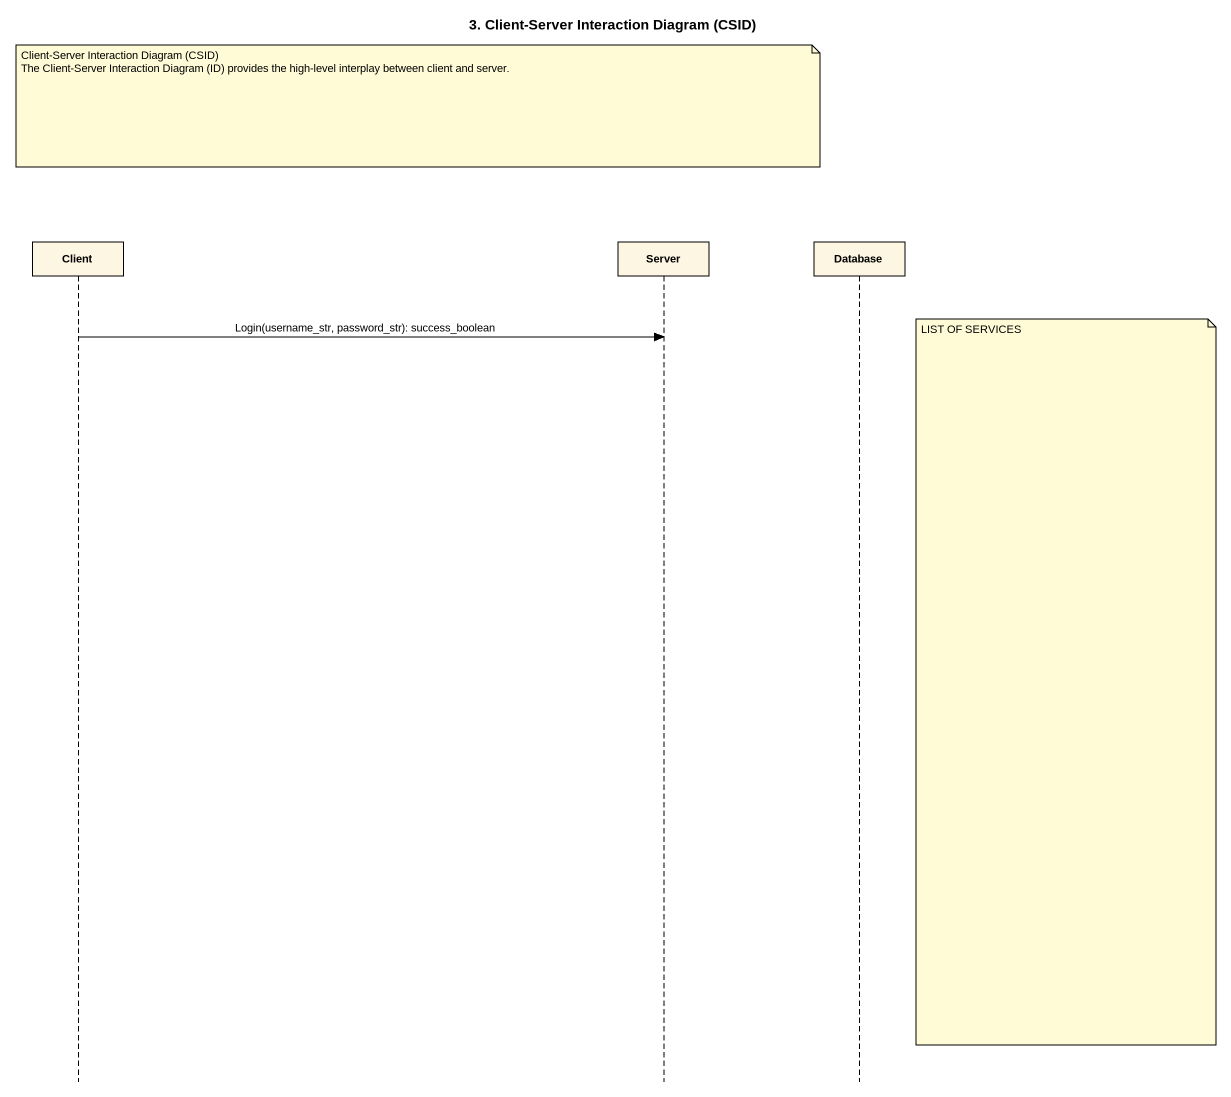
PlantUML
@startuml
title 3. Client-Server Interaction Diagram (CSID)
hide footbox
participant Client
participant Server
participant "Database" as Database_

note over Server
  Client-Server Interaction Diagram (CSID)
  The Client-Server Interaction Diagram (ID) provides the high-level interplay between client and server.
end note
Client -> Server : Login(username_str, password_str): success_boolean
note right of Database_ : LIST OF SERVICES
@enduml
